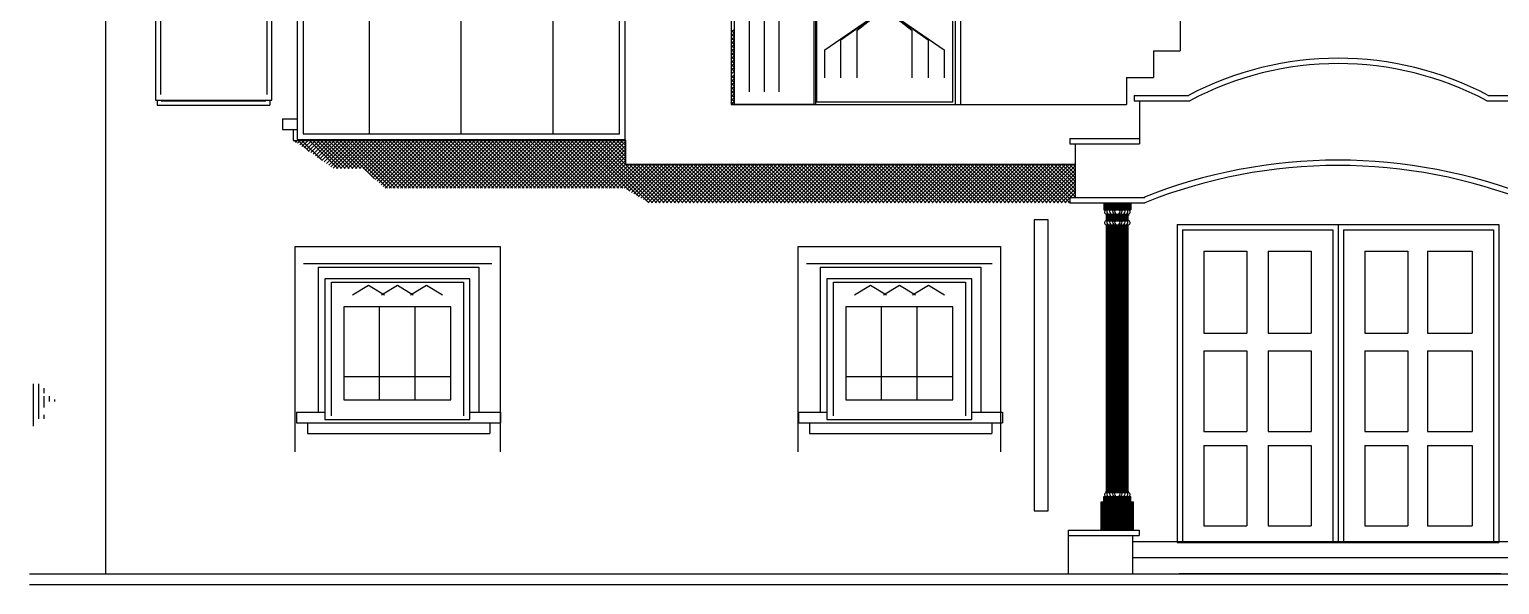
# Model space of a CAD drawing. Header units: inches. Extents: x 330 to 519, y 1494 to 1608.
# Drawn here: x 330 to 434.6, y 1493.9 to 1533.4 of the extents above; entities that cross this region are included whole.
import ezdxf

# ---------------------------------------------------------------- set-up
doc = ezdxf.new("R2010")
doc.units = ezdxf.units.IN
doc.header["$MEASUREMENT"] = 0
for name, color, linetype, lineweight in [('01_EXISTING_RETAINED', 7, 'Continuous', 25), ('02_NEW_FACADE', 7, 'Continuous', 25), ('03_NEW_WINDOWS', 7, 'Continuous', 25), ('04_GLAZED_ENCLOSURES', 7, 'Continuous', 25)]:
    doc.layers.add(name, color=color, linetype=linetype, lineweight=lineweight)

# ---------------------------------------------------------------- blocks, each defined once
blk = doc.blocks.new('A_ENCLOSURE_01')
at = {"layer": '04_GLAZED_ENCLOSURES'}
for points in [[(11.675, -11.72), (11.675, 11.72), (-11.675, 11.72), (-11.675, -11.72)], [(11.255, -11.3), (11.255, 11.3), (-11.255, 11.3), (-11.255, -11.3)]]:
    blk.add_lwpolyline(points, close=True, dxfattribs=at)
for points in [[(-6.538, -11.3), (-6.538, 11.3)], [(0, -11.3), (0, 11.3)], [(6.538, -11.3), (6.538, 11.3)], [(-10.741, 7.5008), (-9.1065, 10.0792), (-7.472, 7.5008)], [(-4.9035, 7.5008), (-3.269, 10.0792), (-1.6345, 7.5008)], [(1.6345, 7.5008), (3.269, 10.0792), (4.9035, 7.5008)], [(7.472, 7.5008), (9.1065, 10.0792), (10.741, 7.5008)], [(-11.255, 6.0944), (11.255, 6.0944)]]:
    blk.add_lwpolyline(points, dxfattribs=at)
blk = doc.blocks.new('A_WINDOW_02')
at = {"layer": '03_NEW_WINDOWS'}
for points in [[(4.14, -8.28), (4.14, 8.27), (-4.14, 8.27), (-4.14, -8.28)], [(3.32, -0.38), (3.32, 4.96), (-3.32, 4.96), (-3.32, -0.38)]]:
    blk.add_lwpolyline(points, close=True, dxfattribs=at)
for points in [[(-3.77, -7.86), (-3.77, 7.86), (3.77, 7.86), (3.77, -7.86)], [(-2.57, 6.37), (-1.66, 7.53), (-0.75, 6.37)], [(-0.91, 6.37), (0, 7.53), (0.91, 6.37)], [(0.75, 6.37), (1.66, 7.53), (2.57, 6.37)], [(-1.11, -0.38), (-1.11, 4.96)], [(1.11, -0.38), (1.11, 4.96)], [(-3.32, 0.96), (3.32, 0.96)]]:
    blk.add_lwpolyline(points, dxfattribs=at)
blk = doc.blocks.new('A_WINDOW_09')
at = {"layer": '03_NEW_WINDOWS'}
for points in [[(5.16, -5), (5.16, 5), (-5.16, 5), (-5.16, -5)], [(3.81, -3.6), (3.81, 3), (-3.81, 3), (-3.81, -3.6)]]:
    blk.add_lwpolyline(points, close=True, dxfattribs=at)
for points in [[(-4.69, -4.75), (-4.69, 4.75), (4.69, 4.75), (4.69, -4.75)], [(-3.2, 3.85), (-2.06, 4.55), (-0.93, 3.85)], [(-1.13, 3.85), (0, 4.55), (1.13, 3.85)], [(0.93, 3.85), (2.06, 4.55), (3.2, 3.85)], [(-1.27, -3.6), (-1.27, 3)], [(1.27, -3.6), (1.27, 3)], [(-3.81, -1.95), (3.81, -1.95)]]:
    blk.add_lwpolyline(points, dxfattribs=at)
blk = doc.blocks.new('A_WINDOW_10')
at = {"layer": '03_NEW_WINDOWS'}
for points in [[(5.16, -5), (5.16, 5), (-5.16, 5), (-5.16, -5)], [(3.81, -3.6), (3.81, 3), (-3.81, 3), (-3.81, -3.6)]]:
    blk.add_lwpolyline(points, close=True, dxfattribs=at)
for points in [[(-4.6956, -4.75), (-4.6956, 4.75), (4.6956, 4.75), (4.6956, -4.75)], [(-3.1992, 3.85), (-2.064, 4.55), (-0.9288, 3.85)], [(-1.1352, 3.85), (0, 4.55), (1.1352, 3.85)], [(0.9288, 3.85), (2.064, 4.55), (3.1992, 3.85)], [(-1.27, -3.6), (-1.27, 3)], [(1.27, -3.6), (1.27, 3)], [(-3.81, -1.95), (3.81, -1.95)]]:
    blk.add_lwpolyline(points, dxfattribs=at)

msp = doc.modelspace()

# ---------------------------------------------------------------- linework, layer by layer
at = {"layer": '01_EXISTING_RETAINED'}
for p, q in [((379.93, 1578.49), (379.93, 1528.1)), ((335.41, 1576.65), (335.41, 1494.71)), ((411.89, 1572.38), (411.89, 1531.92)), ((396.25, 1568.85), (396.25, 1528.1)), ((385.94, 1535.35), (385.94, 1528.1)), ((385.94, 1535.35), (385.94, 1528.48)), ((395.87, 1535.35), (395.87, 1528.1)), ((395.87, 1535.35), (395.87, 1528.48)), ((379.93, 1533.21), (380.15, 1533.44)), ((380.15, 1533.18), (379.93, 1533.41)), ((379.93, 1532.94), (380.15, 1533.17)), ((380.15, 1532.91), (379.93, 1533.14)), ((379.93, 1532.67), (380.15, 1532.9)), ((380.15, 1532.64), (379.93, 1532.87)), ((379.93, 1532.41), (380.15, 1532.63)), ((380.15, 1532.37), (379.93, 1532.6)), ((379.93, 1532.14), (380.15, 1532.36)), ((380.15, 1532.1), (379.93, 1532.33)), ((379.93, 1531.87), (380.15, 1532.09)), ((380.15, 1531.83), (379.93, 1532.06)), ((379.93, 1531.6), (380.15, 1531.82)), ((380.15, 1531.56), (379.93, 1531.79)), ((409.98, 1531.92), (409.98, 1530.01)), ((409.98, 1531.92), (411.89, 1531.92)), ((379.93, 1531.33), (380.15, 1531.55)), ((380.15, 1531.29), (379.93, 1531.52)), ((379.93, 1531.06), (380.15, 1531.28)), ((380.15, 1531.02), (379.93, 1531.25)), ((379.93, 1530.79), (380.15, 1531.01)), ((380.15, 1530.75), (379.93, 1530.98)), ((379.93, 1530.52), (380.15, 1530.74)), ((380.15, 1530.48), (379.93, 1530.71)), ((379.93, 1530.25), (380.15, 1530.47)), ((379.93, 1529.98), (380.15, 1530.2)), ((380.15, 1529.94), (379.93, 1530.17)), ((379.93, 1529.71), (380.15, 1529.93)), ((380.15, 1529.67), (379.93, 1529.9)), ((379.93, 1529.44), (380.15, 1529.66)), ((380.15, 1529.4), (379.93, 1529.63)), ((408.07, 1530.01), (408.07, 1528.1)), ((408.07, 1530.01), (409.98, 1530.01)), ((379.93, 1529.17), (380.15, 1529.39)), ((380.15, 1529.13), (379.93, 1529.36)), ((379.93, 1528.9), (380.15, 1529.12)), ((380.15, 1528.86), (379.93, 1529.09)), ((379.93, 1528.63), (380.15, 1528.85)), ((380.15, 1528.59), (379.93, 1528.82)), ((379.93, 1528.36), (380.15, 1528.58)), ((380.15, 1528.32), (379.93, 1528.55)), ((408.62, 1528.75), (412.48, 1528.75)), ((408.62, 1528.75), (408.62, 1528.36)), ((433.81, 1528.75), (437.63, 1528.75)), ((339.1, 1528.39), (339.1, 1528.05)), ((339.1, 1528.05), (347.11, 1528.05)), ((339.38, 1528.39), (339.38, 1528.35)), ((339.38, 1528.35), (346.83, 1528.35)), ((346.83, 1528.39), (346.83, 1528.35)), ((347.11, 1528.39), (347.11, 1528.05)), ((379.93, 1528.09), (380.15, 1528.31)), ((380.1, 1528.1), (379.93, 1528.28)), ((379.93, 1528.1), (408.07, 1528.1)), ((380.21, 1528.1), (380.23, 1528.12)), ((380.37, 1528.1), (380.35, 1528.12)), ((380.48, 1528.1), (380.5, 1528.12)), ((380.64, 1528.1), (380.62, 1528.12)), ((380.75, 1528.1), (380.77, 1528.12)), ((380.91, 1528.1), (380.89, 1528.12)), ((381.02, 1528.1), (381.04, 1528.12)), ((381.18, 1528.1), (381.16, 1528.12)), ((381.29, 1528.1), (381.31, 1528.12)), ((381.45, 1528.1), (381.43, 1528.12)), ((381.56, 1528.1), (381.58, 1528.12)), ((381.72, 1528.1), (381.7, 1528.12)), ((381.83, 1528.1), (381.85, 1528.12)), ((381.99, 1528.1), (381.97, 1528.12)), ((382.1, 1528.1), (382.12, 1528.12)), ((382.22, 1528.12), (382.22, 1528.1)), ((385.56, 1528.12), (385.56, 1528.1)), ((408.62, 1528.36), (412.57, 1528.36)), ((409, 1528.36), (409, 1525.31)), ((433.71, 1528.36), (437.63, 1528.36)), ((348.01, 1527.08), (348.01, 1526.32)), ((348.01, 1527.08), (349.03, 1527.08)), ((348.01, 1526.32), (349.03, 1526.32)), ((348.78, 1526.32), (348.78, 1525.55)), ((348.78, 1525.55), (372.41, 1525.55)), ((349.01, 1525.39), (348.85, 1525.55)), ((348.92, 1525.45), (349.02, 1525.55)), ((349.08, 1525.34), (349.29, 1525.55)), ((349.91, 1524.76), (349.12, 1525.55)), ((349.24, 1525.23), (349.56, 1525.55)), ((349.39, 1525.12), (349.83, 1525.55)), ((350.81, 1524.13), (349.39, 1525.55)), ((349.55, 1525.01), (350.1, 1525.55)), ((349.71, 1524.9), (350.37, 1525.55)), ((349.87, 1524.79), (350.64, 1525.55)), ((351.94, 1523.54), (349.93, 1525.55)), ((350.03, 1524.68), (350.91, 1525.55)), ((350.19, 1524.56), (351.18, 1525.55)), ((352.21, 1523.54), (350.2, 1525.55)), ((350.35, 1524.45), (351.45, 1525.55)), ((352.48, 1523.54), (350.47, 1525.55)), ((350.5, 1524.34), (351.72, 1525.55)), ((350.66, 1524.23), (351.99, 1525.55)), ((352.75, 1523.54), (350.74, 1525.55)), ((350.82, 1524.12), (352.26, 1525.55)), ((350.98, 1524.01), (352.53, 1525.55)), ((353.02, 1523.54), (351.01, 1525.55)), ((351.14, 1523.9), (352.8, 1525.55)), ((353.29, 1523.54), (351.28, 1525.55)), ((351.3, 1523.79), (353.07, 1525.55)), ((351.46, 1523.67), (353.34, 1525.55)), ((353.56, 1523.54), (351.55, 1525.55)), ((351.62, 1523.56), (353.61, 1525.55)), ((354.56, 1522.81), (351.82, 1525.55)), ((351.86, 1523.54), (353.87, 1525.55)), ((355.49, 1522.15), (352.09, 1525.55)), ((352.13, 1523.54), (354.14, 1525.55)), ((355.76, 1522.15), (352.36, 1525.55)), ((352.4, 1523.54), (354.41, 1525.55)), ((356.03, 1522.15), (352.63, 1525.55)), ((352.67, 1523.54), (354.68, 1525.55)), ((356.3, 1522.15), (352.9, 1525.55)), ((352.94, 1523.54), (354.95, 1525.55)), ((356.57, 1522.15), (353.16, 1525.55)), ((353.21, 1523.54), (355.22, 1525.55)), ((356.84, 1522.15), (353.43, 1525.55)), ((353.48, 1523.54), (355.49, 1525.55)), ((357.11, 1522.15), (353.7, 1525.55)), ((353.74, 1523.53), (355.76, 1525.55)), ((353.75, 1525.58), (353.75, 1525.55)), ((353.89, 1523.41), (356.03, 1525.55)), ((357.38, 1522.15), (353.97, 1525.55)), ((354.03, 1523.28), (356.3, 1525.55)), ((354.17, 1523.15), (356.57, 1525.55)), ((357.65, 1522.15), (354.24, 1525.55)), ((354.32, 1523.02), (356.84, 1525.55)), ((354.46, 1522.9), (357.11, 1525.55)), ((357.92, 1522.15), (354.51, 1525.55)), ((354.6, 1522.77), (357.38, 1525.55)), ((354.74, 1522.64), (357.65, 1525.55)), ((358.19, 1522.15), (354.78, 1525.55)), ((354.89, 1522.52), (357.92, 1525.55)), ((355.03, 1522.39), (358.19, 1525.55)), ((358.46, 1522.15), (355.05, 1525.55)), ((355.17, 1522.26), (358.46, 1525.55)), ((355.32, 1522.14), (358.73, 1525.55)), ((358.73, 1522.15), (355.32, 1525.55)), ((359, 1522.15), (355.59, 1525.55)), ((355.6, 1522.15), (359, 1525.55)), ((359.27, 1522.15), (355.86, 1525.55)), ((355.87, 1522.15), (359.27, 1525.55)), ((359.54, 1522.15), (356.13, 1525.55)), ((356.14, 1522.15), (359.54, 1525.55)), ((359.81, 1522.15), (356.4, 1525.55)), ((356.41, 1522.15), (359.81, 1525.55)), ((360.08, 1522.15), (356.67, 1525.55)), ((356.68, 1522.15), (360.08, 1525.55)), ((360.35, 1522.15), (356.94, 1525.55)), ((356.95, 1522.15), (360.35, 1525.55)), ((360.62, 1522.15), (357.21, 1525.55)), ((357.22, 1522.15), (360.62, 1525.55)), ((360.89, 1522.15), (357.48, 1525.55)), ((357.49, 1522.15), (360.89, 1525.55)), ((361.16, 1522.15), (357.75, 1525.55)), ((357.76, 1522.15), (361.16, 1525.55)), ((361.43, 1522.15), (358.02, 1525.55)), ((358.03, 1522.15), (361.43, 1525.55)), ((361.7, 1522.15), (358.29, 1525.55)), ((358.3, 1522.15), (361.7, 1525.55)), ((361.97, 1522.15), (358.56, 1525.55)), ((358.57, 1522.15), (361.97, 1525.55)), ((362.24, 1522.15), (358.83, 1525.55)), ((358.84, 1522.15), (362.24, 1525.55)), ((362.51, 1522.15), (359.1, 1525.55)), ((359.11, 1522.15), (362.51, 1525.55)), ((362.78, 1522.15), (359.37, 1525.55)), ((359.38, 1522.15), (362.78, 1525.55)), ((363.05, 1522.15), (359.64, 1525.55)), ((359.65, 1522.15), (363.05, 1525.55)), ((363.32, 1522.15), (359.91, 1525.55)), ((359.92, 1522.15), (363.32, 1525.55)), ((363.59, 1522.15), (360.18, 1525.55)), ((360.19, 1522.15), (363.59, 1525.55)), ((363.86, 1522.15), (360.45, 1525.55)), ((360.46, 1522.15), (363.86, 1525.55)), ((364.13, 1522.15), (360.72, 1525.55)), ((360.73, 1522.15), (364.13, 1525.55)), ((364.4, 1522.15), (360.99, 1525.55)), ((361, 1522.15), (364.4, 1525.55)), ((364.67, 1522.15), (361.26, 1525.55)), ((361.27, 1522.15), (364.67, 1525.55)), ((364.94, 1522.15), (361.53, 1525.55)), ((361.54, 1522.15), (364.94, 1525.55)), ((365.21, 1522.15), (361.8, 1525.55)), ((361.81, 1522.15), (365.21, 1525.55)), ((365.48, 1522.15), (362.07, 1525.55)), ((362.08, 1522.15), (365.48, 1525.55)), ((365.75, 1522.15), (362.34, 1525.55)), ((362.35, 1522.15), (365.75, 1525.55)), ((366.02, 1522.15), (362.61, 1525.55)), ((362.62, 1522.15), (366.02, 1525.55)), ((366.29, 1522.15), (362.88, 1525.55)), ((362.89, 1522.15), (366.29, 1525.55)), ((366.56, 1522.15), (363.15, 1525.55)), ((363.16, 1522.15), (366.56, 1525.55)), ((366.82, 1522.15), (363.42, 1525.55)), ((363.43, 1522.15), (366.83, 1525.55)), ((367.09, 1522.15), (363.69, 1525.55)), ((363.7, 1522.15), (367.1, 1525.55)), ((367.36, 1522.15), (363.96, 1525.55)), ((363.97, 1522.15), (367.37, 1525.55)), ((367.63, 1522.15), (364.23, 1525.55)), ((364.24, 1522.15), (367.64, 1525.55)), ((367.9, 1522.15), (364.5, 1525.55)), ((364.51, 1522.15), (367.91, 1525.55)), ((368.17, 1522.15), (364.77, 1525.55)), ((364.78, 1522.15), (368.18, 1525.55)), ((368.44, 1522.15), (365.04, 1525.55)), ((365.05, 1522.15), (368.45, 1525.55)), ((368.71, 1522.15), (365.31, 1525.55)), ((365.32, 1522.15), (368.72, 1525.55)), ((368.98, 1522.15), (365.58, 1525.55)), ((365.59, 1522.15), (368.99, 1525.55)), ((369.25, 1522.15), (365.85, 1525.55)), ((365.86, 1522.15), (369.26, 1525.55)), ((369.52, 1522.15), (366.12, 1525.55)), ((366.13, 1522.15), (369.53, 1525.55)), ((369.79, 1522.15), (366.39, 1525.55)), ((366.4, 1522.15), (369.8, 1525.55)), ((370.06, 1522.15), (366.66, 1525.55)), ((366.67, 1522.15), (370.07, 1525.55)), ((370.33, 1522.15), (366.93, 1525.55)), ((366.94, 1522.15), (370.34, 1525.55)), ((370.6, 1522.15), (367.2, 1525.55)), ((367.21, 1522.15), (370.61, 1525.55)), ((370.87, 1522.15), (367.47, 1525.55)), ((367.48, 1522.15), (370.88, 1525.55)), ((371.14, 1522.15), (367.74, 1525.55)), ((367.75, 1522.15), (371.15, 1525.55)), ((371.41, 1522.15), (368.01, 1525.55)), ((368.02, 1522.15), (371.42, 1525.55)), ((371.68, 1522.15), (368.28, 1525.55)), ((368.29, 1522.15), (371.69, 1525.55)), ((371.95, 1522.15), (368.55, 1525.55)), ((368.56, 1522.15), (371.96, 1525.55)), ((372.22, 1522.15), (368.82, 1525.55)), ((368.83, 1522.15), (372.23, 1525.55)), ((372.72, 1521.93), (369.09, 1525.55)), ((369.1, 1522.15), (372.41, 1525.46)), ((373.39, 1521.52), (369.36, 1525.55)), ((374.08, 1521.11), (369.63, 1525.55)), ((374.35, 1521.11), (369.9, 1525.55)), ((374.62, 1521.11), (370.17, 1525.55)), ((374.89, 1521.11), (370.44, 1525.55)), ((375.16, 1521.11), (370.71, 1525.55)), ((372.41, 1524.12), (370.98, 1525.55)), ((372.41, 1524.39), (371.25, 1525.55)), ((372.41, 1524.66), (371.52, 1525.55)), ((372.41, 1524.93), (371.79, 1525.55)), ((372.41, 1525.2), (372.06, 1525.55)), ((372.41, 1525.47), (372.33, 1525.55)), ((372.41, 1525.58), (372.41, 1523.86)), ((404.04, 1525.69), (404.04, 1525.31)), ((404.04, 1525.69), (409, 1525.69)), ((369.37, 1522.15), (372.41, 1525.19)), ((369.64, 1522.15), (372.41, 1524.92)), ((369.91, 1522.15), (372.41, 1524.66)), ((370.18, 1522.15), (372.41, 1524.39)), ((404.04, 1525.31), (409, 1525.31)), ((404.42, 1525.31), (404.42, 1521.49)), ((370.45, 1522.15), (372.41, 1524.12)), ((370.72, 1522.15), (372.41, 1523.85)), ((370.99, 1522.15), (372.7, 1523.86)), ((371.25, 1522.15), (372.97, 1523.86)), ((371.52, 1522.15), (373.24, 1523.86)), ((371.79, 1522.15), (373.51, 1523.86)), ((372.06, 1522.15), (373.78, 1523.86)), ((372.33, 1522.15), (374.05, 1523.86)), ((372.41, 1523.86), (404.42, 1523.86)), ((372.51, 1522.05), (374.32, 1523.86)), ((375.43, 1521.11), (372.67, 1523.86)), ((372.68, 1521.95), (374.59, 1523.86)), ((372.84, 1521.85), (374.86, 1523.86)), ((375.7, 1521.11), (372.94, 1523.86)), ((373.01, 1521.75), (375.13, 1523.86)), ((373.18, 1521.65), (375.4, 1523.86)), ((375.97, 1521.11), (373.21, 1523.86)), ((373.35, 1521.55), (375.67, 1523.86)), ((376.23, 1521.11), (373.48, 1523.86)), ((373.52, 1521.44), (375.94, 1523.86)), ((373.69, 1521.34), (376.21, 1523.86)), ((376.5, 1521.11), (373.75, 1523.86)), ((373.86, 1521.24), (376.48, 1523.86)), ((376.77, 1521.11), (374.02, 1523.86)), ((374.03, 1521.14), (376.75, 1523.86)), ((374.26, 1521.11), (377.02, 1523.86)), ((377.04, 1521.11), (374.29, 1523.86)), ((374.53, 1521.11), (377.29, 1523.86)), ((377.31, 1521.11), (374.56, 1523.86)), ((374.8, 1521.11), (377.56, 1523.86)), ((377.58, 1521.11), (374.83, 1523.86)), ((375.07, 1521.11), (377.83, 1523.86)), ((377.85, 1521.11), (375.1, 1523.86)), ((375.34, 1521.11), (378.1, 1523.86)), ((378.12, 1521.11), (375.37, 1523.86)), ((375.61, 1521.11), (378.37, 1523.86)), ((378.39, 1521.11), (375.64, 1523.86)), ((375.88, 1521.11), (378.64, 1523.86)), ((378.66, 1521.11), (375.91, 1523.86)), ((376.15, 1521.11), (378.91, 1523.86)), ((378.93, 1521.11), (376.18, 1523.86)), ((376.42, 1521.11), (379.18, 1523.86)), ((379.2, 1521.11), (376.45, 1523.86)), ((376.69, 1521.11), (379.45, 1523.86)), ((379.47, 1521.11), (376.72, 1523.86)), ((376.96, 1521.11), (379.72, 1523.86)), ((379.74, 1521.11), (376.99, 1523.86)), ((377.23, 1521.11), (379.99, 1523.86)), ((380.01, 1521.11), (377.26, 1523.86)), ((377.5, 1521.11), (380.26, 1523.86)), ((380.28, 1521.11), (377.53, 1523.86)), ((377.77, 1521.11), (380.53, 1523.86)), ((380.55, 1521.11), (377.8, 1523.86)), ((378.04, 1521.11), (380.8, 1523.86)), ((380.82, 1521.11), (378.07, 1523.86)), ((378.31, 1521.11), (381.07, 1523.86)), ((381.09, 1521.11), (378.34, 1523.86)), ((378.58, 1521.11), (381.34, 1523.86)), ((381.36, 1521.11), (378.61, 1523.86)), ((378.85, 1521.11), (381.61, 1523.86)), ((381.63, 1521.11), (378.88, 1523.86)), ((379.12, 1521.11), (381.88, 1523.86)), ((381.9, 1521.11), (379.15, 1523.86)), ((379.39, 1521.11), (382.15, 1523.86)), ((382.17, 1521.11), (379.42, 1523.86)), ((379.66, 1521.11), (382.42, 1523.86)), ((382.44, 1521.11), (379.69, 1523.86)), ((379.93, 1521.11), (382.68, 1523.86)), ((382.71, 1521.11), (379.96, 1523.86)), ((380.2, 1521.11), (382.95, 1523.86)), ((382.98, 1521.11), (380.23, 1523.86)), ((380.47, 1521.11), (383.22, 1523.86)), ((383.25, 1521.11), (380.5, 1523.86)), ((380.74, 1521.11), (383.49, 1523.86)), ((383.52, 1521.11), (380.77, 1523.86)), ((381.01, 1521.11), (383.76, 1523.86)), ((383.79, 1521.11), (381.04, 1523.86)), ((381.28, 1521.11), (384.03, 1523.86)), ((384.06, 1521.11), (381.31, 1523.86)), ((381.55, 1521.11), (384.3, 1523.86)), ((384.33, 1521.11), (381.58, 1523.86)), ((381.82, 1521.11), (384.57, 1523.86)), ((384.6, 1521.11), (381.85, 1523.86)), ((382.09, 1521.11), (384.84, 1523.86)), ((384.87, 1521.11), (382.12, 1523.86)), ((382.36, 1521.11), (385.11, 1523.86)), ((385.14, 1521.11), (382.39, 1523.86)), ((382.63, 1521.11), (385.38, 1523.86)), ((385.41, 1521.11), (382.66, 1523.86)), ((382.9, 1521.11), (385.65, 1523.86)), ((385.68, 1521.11), (382.93, 1523.86)), ((383.17, 1521.11), (385.92, 1523.86)), ((385.95, 1521.11), (383.2, 1523.86)), ((383.44, 1521.11), (386.19, 1523.86)), ((386.22, 1521.11), (383.47, 1523.86)), ((383.71, 1521.11), (386.46, 1523.86)), ((386.49, 1521.11), (383.74, 1523.86)), ((383.98, 1521.11), (386.73, 1523.86)), ((386.76, 1521.11), (384.01, 1523.86)), ((384.25, 1521.11), (387, 1523.86)), ((387.03, 1521.11), (384.28, 1523.86)), ((384.52, 1521.11), (387.27, 1523.86)), ((387.3, 1521.11), (384.55, 1523.86)), ((384.79, 1521.11), (387.54, 1523.86)), ((387.57, 1521.11), (384.82, 1523.86)), ((385.06, 1521.11), (387.81, 1523.86)), ((387.84, 1521.11), (385.09, 1523.86)), ((385.33, 1521.11), (388.08, 1523.86)), ((388.11, 1521.11), (385.36, 1523.86)), ((385.6, 1521.11), (388.35, 1523.86)), ((388.38, 1521.11), (385.63, 1523.86)), ((385.87, 1521.11), (388.62, 1523.86)), ((388.65, 1521.11), (385.9, 1523.86)), ((386.14, 1521.11), (388.89, 1523.86)), ((388.92, 1521.11), (386.16, 1523.86)), ((386.41, 1521.11), (389.16, 1523.86)), ((389.19, 1521.11), (386.43, 1523.86)), ((386.68, 1521.11), (389.43, 1523.86)), ((389.46, 1521.11), (386.7, 1523.86)), ((386.95, 1521.11), (389.7, 1523.86)), ((389.73, 1521.11), (386.97, 1523.86)), ((387.22, 1521.11), (389.97, 1523.86)), ((390, 1521.11), (387.24, 1523.86)), ((387.49, 1521.11), (390.24, 1523.86)), ((390.27, 1521.11), (387.51, 1523.86)), ((387.76, 1521.11), (390.51, 1523.86)), ((390.54, 1521.11), (387.78, 1523.86)), ((388.03, 1521.11), (390.78, 1523.86)), ((390.81, 1521.11), (388.05, 1523.86)), ((388.3, 1521.11), (391.05, 1523.86)), ((391.08, 1521.11), (388.32, 1523.86)), ((388.57, 1521.11), (391.32, 1523.86)), ((391.35, 1521.11), (388.59, 1523.86)), ((388.84, 1521.11), (391.59, 1523.86)), ((391.62, 1521.11), (388.86, 1523.86)), ((389.11, 1521.11), (391.86, 1523.86)), ((391.89, 1521.11), (389.13, 1523.86)), ((389.38, 1521.11), (392.13, 1523.86)), ((392.16, 1521.11), (389.4, 1523.86)), ((389.65, 1521.11), (392.4, 1523.86)), ((392.43, 1521.11), (389.67, 1523.86)), ((389.92, 1521.11), (392.67, 1523.86)), ((392.7, 1521.11), (389.94, 1523.86)), ((390.19, 1521.11), (392.94, 1523.86)), ((392.97, 1521.11), (390.21, 1523.86)), ((390.46, 1521.11), (393.21, 1523.86)), ((393.24, 1521.11), (390.48, 1523.86)), ((390.73, 1521.11), (393.48, 1523.86)), ((393.51, 1521.11), (390.75, 1523.86)), ((391, 1521.11), (393.75, 1523.86)), ((393.78, 1521.11), (391.02, 1523.86)), ((391.27, 1521.11), (394.02, 1523.86)), ((394.05, 1521.11), (391.29, 1523.86)), ((391.54, 1521.11), (394.29, 1523.86)), ((394.32, 1521.11), (391.56, 1523.86)), ((391.81, 1521.11), (394.56, 1523.86)), ((394.59, 1521.11), (391.83, 1523.86)), ((392.08, 1521.11), (394.83, 1523.86)), ((394.86, 1521.11), (392.1, 1523.86)), ((392.35, 1521.11), (395.1, 1523.86)), ((395.13, 1521.11), (392.37, 1523.86)), ((392.62, 1521.11), (395.37, 1523.86)), ((395.4, 1521.11), (392.64, 1523.86)), ((392.88, 1521.11), (395.64, 1523.86)), ((395.67, 1521.11), (392.91, 1523.86)), ((393.15, 1521.11), (395.91, 1523.86)), ((395.94, 1521.11), (393.18, 1523.86)), ((393.42, 1521.11), (396.18, 1523.86)), ((396.21, 1521.11), (393.45, 1523.86)), ((393.69, 1521.11), (396.45, 1523.86)), ((396.48, 1521.11), (393.72, 1523.86)), ((393.96, 1521.11), (396.72, 1523.86)), ((396.75, 1521.11), (393.99, 1523.86)), ((394.23, 1521.11), (396.99, 1523.86)), ((397.02, 1521.11), (394.26, 1523.86)), ((394.5, 1521.11), (397.26, 1523.86)), ((397.29, 1521.11), (394.53, 1523.86)), ((394.77, 1521.11), (397.53, 1523.86)), ((397.56, 1521.11), (394.8, 1523.86)), ((395.04, 1521.11), (397.8, 1523.86)), ((397.83, 1521.11), (395.07, 1523.86)), ((395.31, 1521.11), (398.07, 1523.86)), ((398.1, 1521.11), (395.34, 1523.86)), ((395.58, 1521.11), (398.34, 1523.86)), ((398.37, 1521.11), (395.61, 1523.86)), ((395.85, 1521.11), (398.61, 1523.86)), ((398.64, 1521.11), (395.88, 1523.86)), ((396.12, 1521.11), (398.88, 1523.86)), ((398.91, 1521.11), (396.15, 1523.86)), ((396.39, 1521.11), (399.15, 1523.86)), ((399.18, 1521.11), (396.42, 1523.86)), ((396.66, 1521.11), (399.42, 1523.86)), ((399.45, 1521.11), (396.69, 1523.86)), ((396.93, 1521.11), (399.69, 1523.86)), ((399.72, 1521.11), (396.96, 1523.86)), ((397.2, 1521.11), (399.96, 1523.86)), ((399.99, 1521.11), (397.23, 1523.86)), ((397.47, 1521.11), (400.23, 1523.86)), ((400.26, 1521.11), (397.5, 1523.86)), ((397.74, 1521.11), (400.5, 1523.86)), ((400.53, 1521.11), (397.77, 1523.86)), ((398.01, 1521.11), (400.77, 1523.86)), ((400.8, 1521.11), (398.04, 1523.86)), ((398.28, 1521.11), (401.04, 1523.86)), ((401.07, 1521.11), (398.31, 1523.86)), ((398.55, 1521.11), (401.31, 1523.86)), ((401.34, 1521.11), (398.58, 1523.86)), ((398.82, 1521.11), (401.58, 1523.86)), ((401.61, 1521.11), (398.85, 1523.86)), ((399.09, 1521.11), (401.85, 1523.86)), ((401.88, 1521.11), (399.12, 1523.86)), ((399.36, 1521.11), (402.12, 1523.86)), ((402.15, 1521.11), (399.39, 1523.86)), ((399.63, 1521.11), (402.39, 1523.86)), ((402.42, 1521.11), (399.66, 1523.86)), ((399.9, 1521.11), (402.66, 1523.86)), ((402.69, 1521.11), (399.93, 1523.86)), ((400.17, 1521.11), (402.93, 1523.86)), ((402.96, 1521.11), (400.2, 1523.86)), ((400.44, 1521.11), (403.2, 1523.86)), ((403.23, 1521.11), (400.47, 1523.86)), ((400.71, 1521.11), (403.47, 1523.86)), ((403.5, 1521.11), (400.74, 1523.86)), ((400.98, 1521.11), (403.74, 1523.86)), ((403.77, 1521.11), (401.01, 1523.86)), ((401.25, 1521.11), (404.01, 1523.86)), ((404.04, 1521.11), (401.28, 1523.86)), ((401.52, 1521.11), (404.28, 1523.86)), ((404.04, 1521.38), (401.55, 1523.86)), ((401.79, 1521.11), (404.42, 1523.73)), ((404.19, 1521.49), (401.82, 1523.86)), ((402.06, 1521.11), (404.42, 1523.46)), ((404.42, 1521.54), (402.09, 1523.86)), ((404.42, 1521.81), (402.36, 1523.86)), ((404.42, 1522.08), (402.63, 1523.86)), ((404.42, 1522.35), (402.9, 1523.86)), ((404.42, 1522.62), (403.17, 1523.86)), ((404.42, 1522.89), (403.44, 1523.86)), ((404.42, 1523.15), (403.71, 1523.86)), ((404.42, 1523.42), (403.98, 1523.86)), ((404.42, 1523.69), (404.25, 1523.86)), ((402.33, 1521.11), (404.42, 1523.19)), ((402.6, 1521.11), (404.42, 1522.92)), ((402.87, 1521.11), (404.42, 1522.65)), ((403.14, 1521.11), (404.42, 1522.38)), ((403.41, 1521.11), (404.42, 1522.11)), ((403.68, 1521.11), (404.04, 1521.46)), ((403.95, 1521.11), (404.04, 1521.19)), ((404.04, 1521.49), (409.38, 1521.49)), ((404.04, 1521.49), (404.04, 1521.11)), ((404.07, 1521.49), (404.42, 1521.84)), ((404.34, 1521.49), (404.42, 1521.57)), ((404.04, 1521.11), (409.38, 1521.11)), ((406.46, 1521.11), (406.46, 1520.6)), ((406.46, 1520.6), (408.37, 1520.6)), ((406.54, 1521.11), (406.54, 1520.6)), ((406.61, 1521.11), (406.61, 1520.6)), ((406.61, 1520.6), (406.61, 1520.59)), ((406.61, 1520.31), (408.22, 1520.31)), ((406.61, 1520.31), (406.61, 1520.21)), ((406.61, 1520.21), (408.22, 1520.21)), ((406.65, 1519.83), (406.65, 1520.21)), ((406.69, 1521.11), (406.69, 1520.6)), ((406.69, 1520.31), (406.69, 1520.21)), ((406.73, 1519.83), (406.73, 1520.21)), ((406.77, 1521.11), (406.77, 1520.6)), ((406.77, 1520.31), (406.77, 1520.21)), ((406.8, 1519.83), (406.8, 1520.21)), ((406.84, 1521.11), (406.84, 1520.6)), ((406.84, 1520.31), (406.84, 1520.21)), ((406.88, 1519.83), (406.88, 1520.21)), ((406.92, 1521.11), (406.92, 1520.6)), ((406.92, 1520.31), (406.92, 1520.21)), ((406.96, 1519.83), (406.96, 1520.21)), ((407, 1521.11), (407, 1520.6)), ((407, 1520.31), (407, 1520.21)), ((407.03, 1519.83), (407.03, 1520.21)), ((407.07, 1521.11), (407.07, 1520.6)), ((407.07, 1520.31), (407.07, 1520.21)), ((407.11, 1519.83), (407.11, 1520.21)), ((407.15, 1521.11), (407.15, 1520.6)), ((407.15, 1520.31), (407.15, 1520.21)), ((407.19, 1519.83), (407.19, 1520.21)), ((407.22, 1521.11), (407.22, 1520.6)), ((407.22, 1520.31), (407.22, 1520.21)), ((407.26, 1519.83), (407.26, 1520.21)), ((407.3, 1521.11), (407.3, 1520.6)), ((407.3, 1520.31), (407.3, 1520.21)), ((407.34, 1519.83), (407.34, 1520.21)), ((407.38, 1521.11), (407.38, 1520.6)), ((407.38, 1520.31), (407.38, 1520.21)), ((407.42, 1519.83), (407.42, 1520.21)), ((407.45, 1521.11), (407.45, 1520.6)), ((407.45, 1520.31), (407.45, 1520.21)), ((407.49, 1519.83), (407.49, 1520.21)), ((407.53, 1521.11), (407.53, 1520.6)), ((407.53, 1520.31), (407.53, 1520.21)), ((407.57, 1519.83), (407.57, 1520.21)), ((407.61, 1521.11), (407.61, 1520.6)), ((407.61, 1520.31), (407.61, 1520.21)), ((407.64, 1519.83), (407.64, 1520.21)), ((407.68, 1521.11), (407.68, 1520.6)), ((407.68, 1520.31), (407.68, 1520.21)), ((407.72, 1519.83), (407.72, 1520.21)), ((407.76, 1521.11), (407.76, 1520.6)), ((407.76, 1520.31), (407.76, 1520.21)), ((407.8, 1519.83), (407.8, 1520.21)), ((407.84, 1521.11), (407.84, 1520.6)), ((407.84, 1520.31), (407.84, 1520.21)), ((407.87, 1519.83), (407.87, 1520.21)), ((407.91, 1521.11), (407.91, 1520.6)), ((407.91, 1520.31), (407.91, 1520.21)), ((407.95, 1519.83), (407.95, 1520.21)), ((407.99, 1521.11), (407.99, 1520.6)), ((407.99, 1520.31), (407.99, 1520.21)), ((408.03, 1519.83), (408.03, 1520.21)), ((408.06, 1521.11), (408.06, 1520.6)), ((408.06, 1520.31), (408.06, 1520.21)), ((408.1, 1519.83), (408.1, 1520.21)), ((408.14, 1521.11), (408.14, 1520.6)), ((408.14, 1520.31), (408.14, 1520.21)), ((408.18, 1519.83), (408.18, 1520.21)), ((408.22, 1521.11), (408.22, 1520.6)), ((408.22, 1520.31), (408.22, 1520.21)), ((408.29, 1521.11), (408.29, 1520.6)), ((408.37, 1521.11), (408.37, 1520.6)), ((406.61, 1519.55), (408.21, 1519.55)), ((406.65, 1519.83), (408.18, 1519.83)), ((406.65, 1500.59), (406.65, 1519.55)), ((406.73, 1500.59), (406.73, 1519.55)), ((406.8, 1500.59), (406.8, 1519.55)), ((406.88, 1500.59), (406.88, 1519.55)), ((406.96, 1500.59), (406.96, 1519.55)), ((407.03, 1500.59), (407.03, 1519.55)), ((407.11, 1500.59), (407.11, 1519.55)), ((407.19, 1500.59), (407.19, 1519.55)), ((407.26, 1500.59), (407.26, 1519.55)), ((407.34, 1500.59), (407.34, 1519.55)), ((407.42, 1500.59), (407.42, 1519.55)), ((407.49, 1500.59), (407.49, 1519.55)), ((407.57, 1500.59), (407.57, 1519.55)), ((407.64, 1500.59), (407.64, 1519.55)), ((407.72, 1500.59), (407.72, 1519.55)), ((407.8, 1500.59), (407.8, 1519.55)), ((407.87, 1500.59), (407.87, 1519.55)), ((407.95, 1500.59), (407.95, 1519.55)), ((408.03, 1500.59), (408.03, 1519.55)), ((408.1, 1500.59), (408.1, 1519.55)), ((408.18, 1500.59), (408.18, 1519.55)), ((411.67, 1519.57), (411.67, 1496.95)), ((411.67, 1519.57), (434.57, 1519.57)), ((412.05, 1519.19), (412.05, 1496.95)), ((412.05, 1519.19), (422.74, 1519.19)), ((422.74, 1519.19), (422.74, 1496.95)), ((423.12, 1519.57), (423.12, 1496.95)), ((423.5, 1519.19), (423.5, 1496.95)), ((423.5, 1519.19), (434.19, 1519.19)), ((434.19, 1519.19), (434.19, 1496.95)), ((434.57, 1519.57), (434.57, 1496.95)), ((413.58, 1517.66), (416.63, 1517.66)), ((413.58, 1517.66), (413.58, 1511.83)), ((416.63, 1517.66), (416.63, 1511.83)), ((418.16, 1517.66), (421.21, 1517.66)), ((418.16, 1517.66), (418.16, 1511.83)), ((421.21, 1517.66), (421.21, 1511.83)), ((425.03, 1517.66), (428.08, 1517.66)), ((425.03, 1517.66), (425.03, 1511.83)), ((428.08, 1517.66), (428.08, 1511.83)), ((429.48, 1517.66), (432.66, 1517.66)), ((429.48, 1517.66), (429.48, 1511.83)), ((432.66, 1517.66), (432.66, 1511.83)), ((350.54, 1516.52), (350.54, 1506.22)), ((350.54, 1516.52), (361.99, 1516.52)), ((361.99, 1516.52), (361.99, 1506.22)), ((386.26, 1516.52), (386.26, 1506.22)), ((386.26, 1516.52), (397.71, 1516.52)), ((397.71, 1516.52), (397.71, 1506.22)), ((413.58, 1511.83), (416.63, 1511.83)), ((418.16, 1511.83), (421.21, 1511.83)), ((425.03, 1511.83), (428.08, 1511.83)), ((429.48, 1511.83), (432.66, 1511.83)), ((413.58, 1510.57), (413.58, 1504.84)), ((413.58, 1510.57), (416.63, 1510.57)), ((416.63, 1510.57), (416.63, 1504.84)), ((418.16, 1510.57), (418.16, 1504.84)), ((418.16, 1510.57), (421.21, 1510.57)), ((421.21, 1510.57), (421.21, 1504.84)), ((425.03, 1510.57), (425.03, 1504.84)), ((425.03, 1510.57), (428.08, 1510.57)), ((428.08, 1510.57), (428.08, 1504.84)), ((429.48, 1510.57), (429.48, 1504.84)), ((429.48, 1510.57), (432.66, 1510.57)), ((432.66, 1510.57), (432.66, 1504.84)), ((330.3, 1505.22), (330.3, 1508.23)), ((330.68, 1505.73), (330.68, 1508.23)), ((331.06, 1507.57), (331.06, 1507.93)), ((331.06, 1506.54), (331.06, 1507.35)), ((331.44, 1506.98), (331.44, 1507.35)), ((331.82, 1506.98), (331.82, 1507.12)), ((331.06, 1505.73), (331.06, 1506.02)), ((349.01, 1506.22), (351.03, 1506.22)), ((349.01, 1506.22), (349.01, 1505.45)), ((349.01, 1505.45), (363.52, 1505.45)), ((349.78, 1505.45), (349.78, 1504.69)), ((361.36, 1506.22), (363.52, 1506.22)), ((362.76, 1505.45), (362.76, 1504.69)), ((363.52, 1506.22), (363.52, 1505.45)), ((384.73, 1506.22), (384.73, 1505.45)), ((384.73, 1506.22), (386.74, 1506.22)), ((384.73, 1505.45), (399.24, 1505.45)), ((385.5, 1505.45), (385.5, 1504.69)), ((397.08, 1506.22), (399.24, 1506.22)), ((398.48, 1505.45), (398.48, 1504.69)), ((399.24, 1506.22), (399.24, 1505.45)), ((349.78, 1504.69), (362.76, 1504.69)), ((385.5, 1504.69), (398.48, 1504.69)), ((413.58, 1504.84), (416.63, 1504.84)), ((418.16, 1504.84), (421.21, 1504.84)), ((425.03, 1504.84), (428.08, 1504.84)), ((429.48, 1504.84), (432.66, 1504.84)), ((413.58, 1503.84), (416.63, 1503.84)), ((413.58, 1503.84), (413.58, 1498.12)), ((416.63, 1503.84), (416.63, 1498.12)), ((418.16, 1503.84), (421.21, 1503.84)), ((418.16, 1503.84), (418.16, 1498.12)), ((421.21, 1503.84), (421.21, 1498.12)), ((425.03, 1503.84), (428.08, 1503.84)), ((425.03, 1503.84), (425.03, 1498.12)), ((428.08, 1503.84), (428.08, 1498.12)), ((429.48, 1503.84), (432.66, 1503.84)), ((429.48, 1503.84), (429.48, 1498.12)), ((432.66, 1503.84), (432.66, 1498.12)), ((406.61, 1500.59), (408.22, 1500.59)), ((406.61, 1500.49), (406.61, 1500.59)), ((406.61, 1500.5), (408.22, 1500.5)), ((406.69, 1500.49), (406.69, 1500.59)), ((406.77, 1500.49), (406.77, 1500.59)), ((406.84, 1500.49), (406.84, 1500.59)), ((406.92, 1500.49), (406.92, 1500.59)), ((407, 1500.49), (407, 1500.59)), ((407.07, 1500.49), (407.07, 1500.59)), ((407.15, 1500.49), (407.15, 1500.59)), ((407.22, 1500.49), (407.22, 1500.59)), ((407.3, 1500.49), (407.3, 1500.59)), ((407.38, 1500.49), (407.38, 1500.59)), ((407.45, 1500.49), (407.45, 1500.59)), ((407.53, 1500.49), (407.53, 1500.59)), ((407.61, 1500.49), (407.61, 1500.59)), ((407.68, 1500.49), (407.68, 1500.59)), ((407.76, 1500.49), (407.76, 1500.59)), ((407.84, 1500.49), (407.84, 1500.59)), ((407.91, 1500.49), (407.91, 1500.59)), ((407.99, 1500.49), (407.99, 1500.59)), ((408.06, 1500.49), (408.06, 1500.59)), ((408.14, 1500.49), (408.14, 1500.59)), ((408.22, 1500.49), (408.22, 1500.59)), ((406.27, 1499.83), (408.56, 1499.83)), ((406.27, 1497.85), (406.27, 1499.83)), ((406.35, 1497.85), (406.35, 1499.83)), ((406.42, 1497.85), (406.42, 1499.83)), ((406.46, 1500.21), (408.37, 1500.21)), ((406.46, 1499.83), (406.46, 1500.21)), ((406.5, 1497.85), (406.5, 1499.83)), ((406.54, 1499.83), (406.54, 1500.21)), ((406.58, 1497.85), (406.58, 1499.83)), ((406.61, 1499.83), (406.61, 1500.21)), ((406.61, 1500.21), (406.61, 1500.21)), ((406.65, 1497.85), (406.65, 1499.83)), ((406.69, 1499.83), (406.69, 1500.21)), ((406.73, 1497.85), (406.73, 1499.83)), ((406.77, 1499.83), (406.77, 1500.21)), ((406.8, 1497.85), (406.8, 1499.83)), ((406.84, 1499.83), (406.84, 1500.21)), ((406.88, 1497.85), (406.88, 1499.83)), ((406.92, 1499.83), (406.92, 1500.21)), ((406.96, 1497.85), (406.96, 1499.83)), ((407, 1499.83), (407, 1500.21)), ((407.03, 1497.85), (407.03, 1499.83)), ((407.07, 1499.83), (407.07, 1500.21)), ((407.11, 1497.85), (407.11, 1499.83)), ((407.15, 1499.83), (407.15, 1500.21)), ((407.19, 1497.85), (407.19, 1499.83)), ((407.22, 1499.83), (407.22, 1500.21)), ((407.26, 1497.85), (407.26, 1499.83)), ((407.3, 1499.83), (407.3, 1500.21)), ((407.34, 1497.85), (407.34, 1499.83)), ((407.38, 1499.83), (407.38, 1500.21)), ((407.42, 1497.85), (407.42, 1499.83)), ((407.45, 1499.83), (407.45, 1500.21)), ((407.49, 1497.85), (407.49, 1499.83)), ((407.53, 1499.83), (407.53, 1500.21)), ((407.57, 1497.85), (407.57, 1499.83)), ((407.61, 1499.83), (407.61, 1500.21)), ((407.64, 1497.85), (407.64, 1499.83)), ((407.68, 1499.83), (407.68, 1500.21)), ((407.72, 1497.85), (407.72, 1499.83)), ((407.76, 1499.83), (407.76, 1500.21)), ((407.8, 1497.85), (407.8, 1499.83)), ((407.84, 1499.83), (407.84, 1500.21)), ((407.87, 1497.85), (407.87, 1499.83)), ((407.91, 1499.83), (407.91, 1500.21)), ((407.95, 1497.85), (407.95, 1499.83)), ((407.99, 1499.83), (407.99, 1500.21)), ((408.03, 1497.85), (408.03, 1499.83)), ((408.06, 1499.83), (408.06, 1500.21)), ((408.1, 1497.85), (408.1, 1499.83)), ((408.14, 1499.83), (408.14, 1500.21)), ((408.18, 1497.85), (408.18, 1499.83)), ((408.22, 1499.83), (408.22, 1500.21)), ((408.26, 1497.85), (408.26, 1499.83)), ((408.29, 1499.83), (408.29, 1500.21)), ((408.33, 1497.85), (408.33, 1499.83)), ((408.37, 1499.83), (408.37, 1500.21)), ((408.41, 1497.85), (408.41, 1499.83)), ((408.48, 1497.85), (408.48, 1499.83)), ((408.56, 1497.85), (408.56, 1499.83)), ((403.94, 1494.71), (403.94, 1497.83)), ((403.94, 1497.83), (408.96, 1497.83)), ((403.94, 1497.45), (408.96, 1497.45)), ((408.53, 1494.71), (408.53, 1497.45)), ((408.96, 1497.83), (408.96, 1497.45)), ((413.58, 1498.12), (416.63, 1498.12)), ((418.16, 1498.12), (421.21, 1498.12)), ((425.03, 1498.12), (428.08, 1498.12)), ((429.48, 1498.12), (432.66, 1498.12)), ((437.69, 1497), (408.53, 1497)), ((411.67, 1496.95), (434.57, 1496.95)), ((437.69, 1495.86), (408.53, 1495.86)), ((330, 1494.71), (519, 1494.71)), ((330, 1493.95), (519, 1493.95)), ((434.71, 1494.71), (411.81, 1494.71))]:
    msp.add_line(p, q, dxfattribs=at)
for centre, radius, start, end in [((423.14, 1508.55), 22.84, 62.1611, 117.8389), ((423.14, 1508.55), 22.46, 61.9207, 118.0793), ((423.12, 1486.75), 37.39, 68.2028, 111.7972), ((423.12, 1486.75), 37.01, 68.2028, 111.7972), ((406.65, 1520.45), 0.144, 90, 255.6819), ((406.85, 1520.49), 0.19, 147.0772, 255.9878), ((407.05, 1520.49), 0.19, 147.0772, 255.9878), ((407.27, 1520.49), 0.19, 147.0772, 255.9878), ((407.41, 1520.49), 0.19, 147.0772, 255.9878), ((407.42, 1520.49), 0.19, 284.0122, 32.9228), ((407.56, 1520.49), 0.19, 284.0122, 32.9228), ((407.78, 1520.49), 0.19, 284.0122, 32.9228), ((407.98, 1520.49), 0.19, 284.0122, 32.9228), ((408.18, 1520.45), 0.144, 284.3181, 90), ((406.65, 1519.69), 0.144, 90, 255.6819), ((406.85, 1519.73), 0.19, 147.0772, 255.9878), ((407.05, 1519.73), 0.19, 147.0772, 255.9878), ((407.27, 1519.73), 0.19, 147.0772, 255.9878), ((407.41, 1519.73), 0.19, 147.0772, 255.9878), ((407.42, 1519.73), 0.19, 284.0122, 32.9228), ((407.56, 1519.73), 0.19, 284.0122, 32.9228), ((407.78, 1519.73), 0.19, 284.0122, 32.9228), ((407.98, 1519.73), 0.19, 284.0122, 32.9228), ((408.18, 1519.69), 0.144, 284.3181, 90), ((406.65, 1500.35), 0.144, 104.3181, 270), ((406.85, 1500.39), 0.19, 147.0772, 255.9878), ((407.05, 1500.39), 0.19, 147.0772, 255.9878), ((407.27, 1500.39), 0.19, 147.0772, 255.9878), ((407.41, 1500.39), 0.19, 147.0772, 255.9878), ((407.42, 1500.39), 0.19, 284.0122, 32.9228), ((407.56, 1500.39), 0.19, 284.0122, 32.9228), ((407.78, 1500.39), 0.19, 284.0122, 32.9228), ((407.98, 1500.39), 0.19, 284.0122, 32.9228), ((408.18, 1500.35), 0.144, 270, 75.6819)]:
    msp.add_arc(centre, radius, start, end, dxfattribs=at)
at = {"layer": '02_NEW_FACADE'}
for points in [[(385.85, 1528.12), (385.85, 1578.48), (380.15, 1578.48), (380.15, 1528.12)], [(395.7, 1528.3), (395.7, 1536.3), (386, 1536.3), (386, 1528.3)], [(402.5, 1499.2), (402.5, 1519.9), (401.5, 1519.9), (401.5, 1499.2)]]:
    msp.add_lwpolyline(points, close=True, dxfattribs=at)
for points in [[(381.25, 1529), (381.25, 1576.9)], [(382.3, 1529), (382.3, 1576.9)], [(383.35, 1529), (383.35, 1576.9)], [(386.6, 1530), (386.6, 1532), (390.85, 1534.9), (395.1, 1532), (395.1, 1530)], [(387.75, 1530), (387.75, 1532.69), (390.85, 1534.9), (393.95, 1532.69), (393.95, 1530)], [(388.9, 1530), (388.9, 1533.38), (390.85, 1534.9), (392.8, 1533.38), (392.8, 1530)], [(348.9, 1503.4), (348.9, 1518), (363.5, 1518), (363.5, 1503.4)], [(384.7, 1503.4), (384.7, 1518), (399.1, 1518), (399.1, 1503.4)], [(349.5, 1516.8), (362.9, 1516.8)], [(385.3, 1516.8), (398.5, 1516.8)]]:
    msp.add_lwpolyline(points, dxfattribs=at)

# ---------------------------------------------------------------- block references
at = {"layer": '03_NEW_WINDOWS'}
for name, p in [('A_WINDOW_02', (343.12, 1536.68)), ('A_WINDOW_09', (356.19, 1510.7)), ('A_WINDOW_10', (391.91, 1510.7))]:
    msp.add_blockref(name, p, dxfattribs=at)
at = {"layer": '04_GLAZED_ENCLOSURES'}
msp.add_blockref('A_ENCLOSURE_01', (360.73, 1537.32), dxfattribs=at)

doc.saveas('drawing.dxf')
